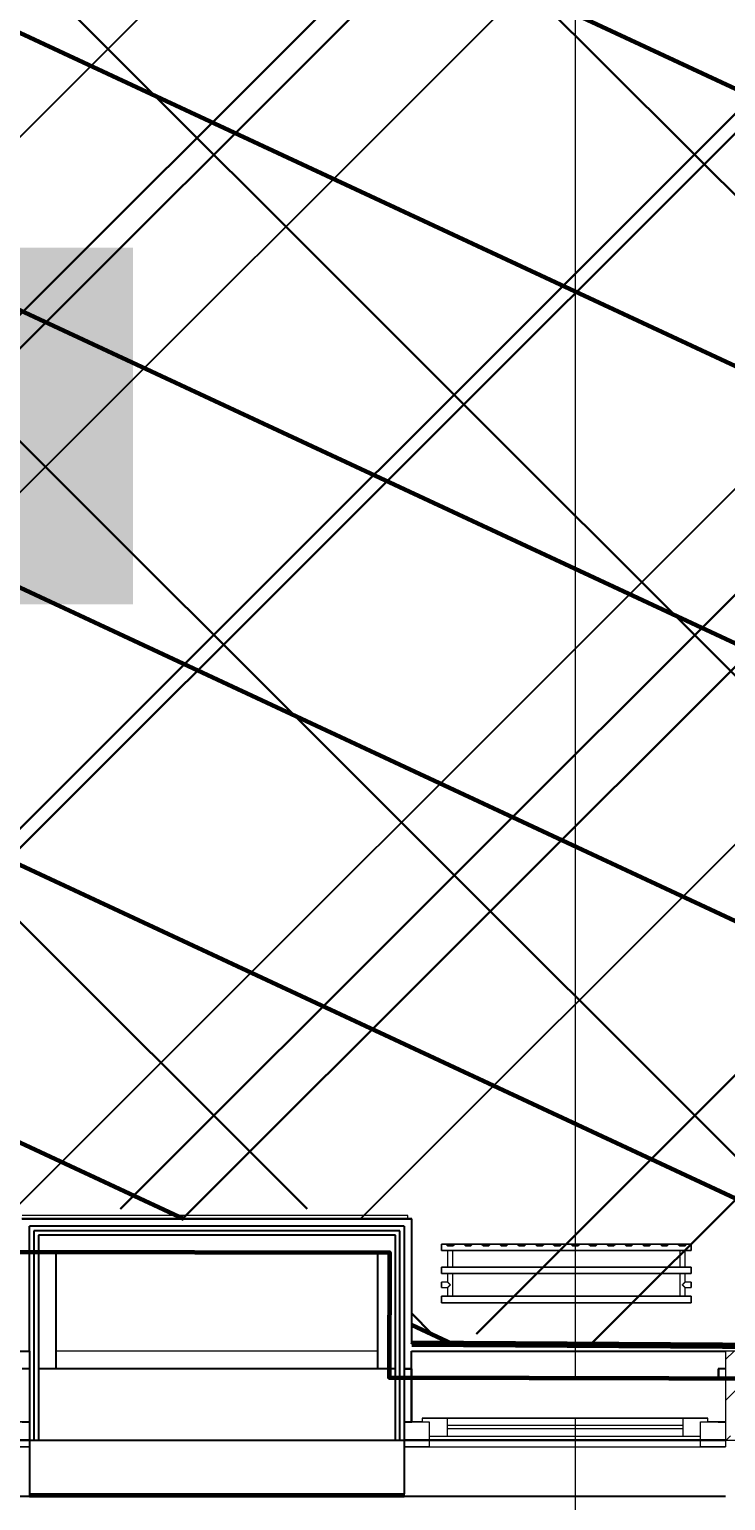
# Model space of a CAD drawing. Header units: millimetres. Extents: x -164500 to 426394, y -23753 to 102118.
# Drawn here: x 97145 to 99095, y -405 to 3719 of the extents above; entities that cross this region are included whole.
import ezdxf

# ---------------------------------------------------------------- set-up
doc = ezdxf.new("R2010")
doc.units = ezdxf.units.MM
for name, color, linetype, lineweight in [('0) шлифовка', 5, 'Continuous', 60), ('1.4) Плинтус ПЛ-4', 6, 'Continuous', 60), ('5.2) Л-1 Линолеум', 100, 'Continuous', 30), ('7.1) НЗ Стяжка на теплый пол', 160, 'Continuous', 30), ('7.7) Плинтус', 222, 'Continuous', 90), ('A-FLOR', 7, 'Continuous', 9), ('A-GLAZ', 7, 'Continuous', 9), ('A-GLAZ-1', 7, 'Continuous', 5), ('S-COLS-1', 7, 'Continuous', 5), ('Оси', 7, 'Continuous', 9)]:
    doc.layers.add(name, color=color, linetype=linetype, lineweight=lineweight)
doc.layers.add('2) защита вин плитк', color=6, linetype='Continuous')
doc.layers.add('3.2.1) Нал-ой пол 4 вып', color=3, linetype='Continuous')
doc.layers.add('M-EQPM-1', color=7, linetype='Continuous', lineweight=9, true_color=0xb2b2b2)
doc.styles.add('СПДС', font='ГОСТ тип А.ttf', dxfattribs={"width": 0.9})

# ---------------------------------------------------------------- blocks, each defined once
blk = doc.blocks.new('120_Окно_СКБ_2Ст_Фрамуга сверху - 120_Окно_СКБ_2Ст_2300х2500_h_ ДОО-19727959-Объем проектирования 1 этажа')
at = {"layer": 'A-GLAZ'}
for p, q in [((-1150, -127), (-1150, -57)), ((-1150, -57), (-1080, -57)), ((-1080, -57), (-1080, -127)), ((520, -127), (520, -57)), ((520, -57), (590, -57)), ((590, -57), (590, -127)), ((1080, -127), (1080, -57)), ((1080, -57), (1150, -57)), ((1150, -57), (1150, -127)), ((520, -87), (-1080, -87)), ((-1080, -87), (-1080, -127)), ((-1030, -137), (-1030, -87)), ((470, -137), (470, -87)), ((520, -127), (520, -87)), ((1080, -87), (590, -87)), ((590, -87), (590, -127)), ((640, -137), (640, -87)), ((1030, -137), (1030, -87)), ((1080, -127), (1080, -87)), ((-1080, -127), (-1150, -127)), ((-1080, -127), (-1100, -127)), ((-1100, -127), (-1100, -137)), ((-1100, -137), (540, -137)), ((540, -137), (-1100, -137)), ((590, -127), (520, -127)), ((540, -127), (520, -127)), ((540, -137), (540, -127)), ((590, -127), (570, -127)), ((570, -127), (570, -137)), ((570, -137), (1100, -137)), ((1100, -137), (570, -137)), ((1150, -127), (1080, -127)), ((1100, -127), (1080, -127)), ((1100, -137), (1100, -127))]:
    blk.add_line(p, q, dxfattribs=at)
at = {"layer": 'A-GLAZ-1'}
for p, q in [((1150, -57), (-1150, -57)), ((-1080, -57), (1080, -57)), ((-1030, -107), (470, -107)), ((470, -117), (-1030, -117)), ((640, -107), (1030, -107)), ((1030, -117), (640, -117)), ((-1130, -127), (-1100, -127)), ((540, -127), (570, -127)), ((540, -127), (570, -127)), ((1100, -127), (1130, -127))]:
    blk.add_line(p, q, dxfattribs=at)
blk = doc.blocks.new('120_Окно_СКБ_1Ст - 120_Окно_СКБ_1Ст 900х2500_h_ с форточкой-22876038-Объем проектирования 1 этажа')
at = {"layer": 'A-GLAZ'}
for p, q in [((-450, -127), (-450, -57)), ((-450, -57), (-380, -57)), ((-380, -57), (-380, -127)), ((380, -127), (380, -57)), ((380, -57), (450, -57)), ((450, -57), (450, -127)), ((380, -87), (-380, -87)), ((-380, -87), (-380, -127)), ((-330, -137), (-330, -87)), ((330, -137), (330, -87)), ((380, -127), (380, -87)), ((-380, -127), (-450, -127)), ((-380, -127), (-400, -127)), ((-400, -127), (-400, -137)), ((-400, -137), (400, -137)), ((400, -137), (-400, -137)), ((450, -127), (380, -127)), ((400, -127), (380, -127)), ((400, -137), (400, -127))]:
    blk.add_line(p, q, dxfattribs=at)
at = {"layer": 'A-GLAZ-1'}
for p, q in [((450, -57), (-450, -57)), ((-330, -107), (330, -107)), ((330, -117), (-330, -117)), ((-430, -127), (-400, -127)), ((400, -127), (430, -127))]:
    blk.add_line(p, q, dxfattribs=at)
blk = doc.blocks.new('BSC_Колонна _Прямоугольная - 250х900-23282983-Объем проектирования 1 этажа')
at = {"layer": 'S-COLS-1'}
h = blk.add_hatch(dxfattribs=at)
h.set_pattern_fill('FP_91', color=256, style=0, pattern_type=2)
h.set_pattern_definition([(45, (-99480, -25), (-114.04925, 114.04925), []), (45, (-99365.95, -25), (-114.04925, 114.04925), [201.613, -40.323, 6.706, -33.617])])
h.paths.add_polyline_path([(450, -125), (450, 125), (-450, 125), (-450, -125)])
for p, q in [((450, 125), (-450, 125)), ((-450, 125), (-450, -125)), ((450, -125), (450, 125)), ((-450, -125), (450, -125))]:
    blk.add_line(p, q, dxfattribs=at)
blk = doc.blocks.new('radiator_prado_classic_z_tip_30_po exemplyaru - Classic Z Тип 30-300-V233-Объем проектирования 1 этажа')
at = {"layer": 'M-EQPM-1'}
for p, q in [((0, 228), (0, 210)), ((700, 228), (0, 228)), ((0, 210), (0, 228)), ((0, 228), (12.5, 228)), ((0, 210), (700, 210)), ((17.8, 210), (0, 210)), ((12.5, 228), (37.5, 228)), ((37.5, 228), (12.5, 228)), ((12.5, 228), (37.5, 228)), ((12.5, 228), (17.5, 223)), ((12.5, 228), (17.5, 223)), ((32.5, 223), (17.5, 223)), ((17.5, 223), (32.5, 223)), ((17.5, 210), (17.5, 164)), ((17.5, 210), (17.5, 164)), ((17.8, 210), (17.5, 210)), ((17.5, 210), (17.8, 210)), ((17.8, 210), (17.5, 210)), ((17.5, 210), (32.5, 210)), ((32.2, 210), (17.8, 210)), ((17.8, 210), (32.2, 210)), ((32.2, 210), (17.8, 210)), ((32.5, 210), (32.2, 210)), ((32.2, 210), (32.5, 210)), ((32.5, 210), (32.2, 210)), ((667.8, 210), (32.2, 210)), ((32.5, 223), (37.5, 228)), ((37.5, 228), (32.5, 223)), ((32.5, 164), (32.5, 210)), ((32.5, 164), (32.5, 210)), ((37.5, 228), (62.5, 228)), ((62.5, 228), (87.5, 228)), ((87.5, 228), (62.5, 228)), ((62.5, 228), (87.5, 228)), ((62.5, 228), (67.5, 223)), ((62.5, 228), (67.5, 223)), ((82.5, 223), (67.5, 223)), ((67.5, 223), (82.5, 223)), ((82.5, 223), (87.5, 228)), ((87.5, 228), (82.5, 223)), ((87.5, 228), (112.5, 228)), ((112.5, 228), (137.5, 228)), ((137.5, 228), (112.5, 228)), ((112.5, 228), (137.5, 228)), ((112.5, 228), (117.5, 223)), ((112.5, 228), (117.5, 223)), ((132.5, 223), (117.5, 223)), ((117.5, 223), (132.5, 223)), ((132.5, 223), (137.5, 228)), ((137.5, 228), (132.5, 223)), ((137.5, 228), (162.5, 228)), ((162.5, 228), (187.5, 228)), ((187.5, 228), (162.5, 228)), ((162.5, 228), (187.5, 228)), ((162.5, 228), (167.5, 223)), ((162.5, 228), (167.5, 223)), ((182.5, 223), (167.5, 223)), ((167.5, 223), (182.5, 223)), ((182.5, 223), (187.5, 228)), ((187.5, 228), (182.5, 223)), ((187.5, 228), (212.4, 228)), ((212.5, 228), (237.5, 228)), ((237.5, 228), (212.5, 228)), ((212.5, 228), (237.5, 228)), ((212.5, 228), (217.5, 223)), ((212.5, 228), (217.5, 223)), ((232.5, 223), (217.5, 223)), ((217.5, 223), (232.5, 223)), ((232.5, 223), (237.5, 228)), ((237.5, 228), (232.5, 223)), ((237.5, 228), (262.5, 228)), ((262.5, 228), (287.5, 228)), ((287.5, 228), (262.5, 228)), ((262.5, 228), (287.5, 228)), ((262.5, 228), (267.5, 223)), ((262.5, 228), (267.5, 223)), ((282.5, 223), (267.5, 223)), ((267.5, 223), (282.5, 223)), ((282.5, 223), (287.5, 228)), ((287.5, 228), (282.5, 223)), ((287.5, 228), (312.5, 228)), ((312.5, 228), (337.5, 228)), ((337.5, 228), (312.5, 228)), ((312.5, 228), (337.5, 228)), ((312.5, 228), (317.5, 223)), ((312.5, 228), (317.5, 223)), ((332.5, 223), (317.5, 223)), ((317.5, 223), (332.5, 223)), ((332.5, 223), (337.5, 228)), ((337.5, 228), (332.5, 223)), ((337.5, 228), (362.5, 228)), ((362.5, 228), (387.5, 228)), ((387.5, 228), (362.5, 228)), ((362.5, 228), (387.5, 228)), ((362.5, 228), (367.5, 223)), ((362.5, 228), (367.5, 223)), ((382.5, 223), (367.5, 223)), ((367.5, 223), (382.5, 223)), ((382.5, 223), (387.5, 228)), ((387.5, 228), (382.5, 223)), ((387.5, 228), (412.5, 228)), ((412.5, 228), (437.5, 228)), ((437.5, 228), (412.5, 228)), ((412.5, 228), (437.5, 228)), ((412.5, 228), (417.5, 223)), ((412.5, 228), (417.5, 223)), ((432.5, 223), (417.5, 223)), ((417.5, 223), (432.5, 223)), ((432.5, 223), (437.5, 228)), ((437.5, 228), (432.5, 223)), ((437.5, 228), (462.5, 228)), ((462.5, 228), (487.5, 228)), ((487.5, 228), (462.5, 228)), ((462.5, 228), (487.5, 228)), ((462.5, 228), (467.5, 223)), ((462.5, 228), (467.5, 223)), ((482.5, 223), (467.5, 223)), ((467.5, 223), (482.5, 223)), ((482.5, 223), (487.5, 228)), ((487.5, 228), (482.5, 223)), ((487.5, 228), (512.5, 228)), ((512.5, 228), (537.5, 228)), ((537.5, 228), (512.5, 228)), ((512.5, 228), (537.5, 228)), ((512.5, 228), (517.5, 223)), ((512.5, 228), (517.5, 223)), ((532.5, 223), (517.5, 223)), ((517.5, 223), (532.5, 223)), ((532.5, 223), (537.5, 228)), ((537.5, 228), (532.5, 223)), ((537.5, 228), (562.5, 228)), ((562.5, 228), (587.5, 228)), ((587.5, 228), (562.5, 228)), ((562.5, 228), (587.5, 228)), ((562.5, 228), (567.5, 223)), ((562.5, 228), (567.5, 223)), ((582.5, 223), (567.5, 223)), ((567.5, 223), (582.5, 223)), ((582.5, 223), (587.5, 228)), ((587.5, 228), (582.5, 223)), ((587.5, 228), (612.5, 228)), ((612.5, 228), (637.5, 228)), ((637.5, 228), (612.5, 228)), ((612.5, 228), (637.5, 228)), ((612.5, 228), (617.5, 223)), ((612.5, 228), (617.5, 223)), ((632.5, 223), (617.5, 223)), ((617.5, 223), (632.5, 223)), ((632.5, 223), (637.5, 228)), ((637.5, 228), (632.5, 223)), ((637.5, 228), (662.5, 228)), ((662.5, 228), (687.5, 228)), ((687.5, 228), (662.5, 228)), ((662.5, 228), (687.5, 228)), ((662.5, 228), (667.5, 223)), ((662.5, 228), (667.5, 223)), ((682.5, 223), (667.5, 223)), ((667.5, 223), (682.5, 223)), ((667.5, 210), (667.5, 164)), ((667.5, 210), (667.5, 164)), ((667.8, 210), (667.5, 210)), ((667.5, 210), (682.5, 210)), ((667.8, 210), (667.5, 210)), ((667.5, 210), (667.8, 210)), ((682.2, 210), (667.8, 210)), ((682.2, 210), (667.8, 210)), ((667.8, 210), (682.2, 210)), ((682.5, 210), (682.2, 210)), ((682.5, 210), (682.2, 210)), ((682.2, 210), (682.5, 210)), ((700, 210), (682.2, 210)), ((682.5, 223), (687.5, 228)), ((687.5, 228), (682.5, 223)), ((682.5, 164), (682.5, 210)), ((682.5, 164), (682.5, 210)), ((687.5, 228), (700, 228)), ((700, 210), (700, 228)), ((700, 228), (700, 210)), ((700, 164), (0, 164)), ((0, 164), (0, 146)), ((0, 146), (0, 164)), ((0, 164), (17.8, 164)), ((0, 146), (700, 146)), ((18.5, 146), (0, 146)), ((17.8, 164), (17.5, 164)), ((17.5, 164), (17.8, 164)), ((17.8, 164), (17.5, 164)), ((17.5, 164), (32.5, 164)), ((17.5, 146), (17.5, 121.5)), ((17.5, 146), (17.5, 121.5)), ((17.5, 146), (18.5, 146)), ((18.5, 146), (17.5, 146)), ((17.5, 146), (18.5, 146)), ((32.5, 146), (17.5, 146)), ((19.7, 164), (17.8, 164)), ((17.8, 164), (32.2, 164)), ((32.2, 164), (17.8, 164)), ((18.5, 146), (19.7, 146)), ((32.2, 146), (18.5, 146)), ((18.5, 146), (32.2, 146)), ((23.1, 164), (19.7, 164)), ((19.7, 146), (23.1, 146)), ((32.2, 164), (23.1, 164)), ((23.1, 146), (32.2, 146)), ((32.5, 164), (32.2, 164)), ((32.2, 164), (32.5, 164)), ((32.5, 164), (32.2, 164)), ((32.2, 164), (667.8, 164)), ((32.2, 146), (32.5, 146)), ((32.5, 146), (32.2, 146)), ((32.2, 146), (32.5, 146)), ((667.8, 146), (32.2, 146)), ((32.5, 82), (32.5, 146)), ((32.5, 82), (32.5, 146)), ((667.8, 164), (667.5, 164)), ((667.5, 164), (682.5, 164)), ((667.8, 164), (667.5, 164)), ((667.5, 164), (667.8, 164)), ((667.5, 146), (667.5, 82)), ((667.5, 146), (667.5, 82)), ((667.5, 146), (667.8, 146)), ((682.5, 146), (667.5, 146)), ((667.5, 146), (667.8, 146)), ((667.8, 146), (667.5, 146)), ((682.2, 164), (667.8, 164)), ((682.2, 164), (667.8, 164)), ((667.8, 164), (682.2, 164)), ((667.8, 146), (681.5, 146)), ((667.8, 146), (681.5, 146)), ((681.5, 146), (667.8, 146)), ((681.5, 146), (682.5, 146)), ((681.5, 146), (682.5, 146)), ((682.5, 146), (681.5, 146)), ((700, 146), (681.5, 146)), ((682.5, 164), (682.2, 164)), ((682.5, 164), (682.2, 164)), ((682.2, 164), (682.5, 164)), ((682.2, 164), (700, 164)), ((682.5, 121.5), (682.5, 146)), ((682.5, 121.5), (682.5, 146)), ((700, 146), (700, 164)), ((700, 164), (700, 146)), ((17.5, 121.5), (0, 121.5)), ((17.5, 121.5), (0, 121.5)), ((0, 121.5), (0, 120.5)), ((0, 106.5), (0, 121.5)), ((0, 120.5), (0, 107.5)), ((0, 120.5), (0, 119.3)), ((0, 114), (0, 120.5)), ((0, 120.5), (0, 120.5)), ((0, 119.3), (0, 117.8)), ((0, 117.8), (0, 114)), ((0, 114), (0, 110.3)), ((0, 107.5), (0, 114)), ((0, 110.3), (0, 108.7)), ((0, 108.7), (0, 107.5)), ((0, 107.5), (0, 106.5)), ((0, 107.5), (0, 107.5)), ((0, 106.5), (17.5, 106.5)), ((0, 106.5), (17.5, 106.5)), ((17.5, 106.5), (17.5, 82)), ((17.5, 106.5), (17.5, 82)), ((700, 121.5), (682.5, 121.5)), ((700, 121.5), (682.5, 121.5)), ((682.5, 82), (682.5, 106.5)), ((682.5, 106.5), (700, 106.5)), ((682.5, 82), (682.5, 106.5)), ((682.5, 106.5), (700, 106.5)), ((700, 121.5), (700, 106.5)), ((700, 120.5), (700, 121.5)), ((700, 121.5), (700, 120.5)), ((700, 120.5), (700, 121.5)), ((700, 107.5), (700, 120.5)), ((700, 120.5), (700, 107.5)), ((700, 107.5), (700, 120.5)), ((700, 106.5), (700, 107.5)), ((700, 107.5), (700, 106.5)), ((700, 106.5), (700, 107.5)), ((700, 82), (0, 82)), ((0, 82), (0, 64)), ((0, 64), (0, 82)), ((0, 82), (18.5, 82)), ((700, 64), (0, 64)), ((0, 64), (700, 64)), ((18.5, 82), (17.5, 82)), ((17.5, 82), (18.5, 82)), ((18.5, 82), (17.5, 82)), ((17.5, 82), (32.5, 82)), ((19.7, 82), (18.5, 82)), ((18.5, 82), (32.2, 82)), ((32.2, 82), (18.5, 82)), ((32.2, 82), (19.7, 82)), ((32.5, 82), (32.2, 82)), ((32.2, 82), (32.5, 82)), ((32.5, 82), (32.2, 82)), ((32.2, 82), (667.8, 82)), ((667.8, 82), (667.5, 82)), ((667.5, 82), (682.5, 82)), ((667.8, 82), (667.5, 82)), ((667.5, 82), (667.8, 82)), ((681.5, 82), (667.8, 82)), ((681.5, 82), (667.8, 82)), ((667.8, 82), (681.5, 82)), ((682.5, 82), (681.5, 82)), ((682.5, 82), (681.5, 82)), ((681.5, 82), (682.5, 82)), ((681.5, 82), (700, 82)), ((700, 64), (700, 82)), ((700, 82), (700, 64))]:
    blk.add_line(p, q, dxfattribs=at)
for points, knots in [([(18.5, 120.5), (18.4, 120.6), (18.3, 120.7), (18.1, 120.9), (17.9, 121.1), (17.8, 121.2), (17.7, 121.3), (17.5, 121.5), (17.5, 121.5), (17.5, 121.5)], [0.7142857, 0.7142857, 0.7142857, 0.7142857, 0.75, 0.7857143, 0.8214286, 0.8571429, 0.8928571, 0.9285714, 1, 1, 1, 1]), ([(17.5, 121.5), (17.5, 121.5), (17.5, 121.5), (17.7, 121.3), (17.8, 121.2), (17.9, 121.1), (18.1, 120.9), (18.3, 120.7), (18.4, 120.6), (18.5, 120.5)], [0, 0, 0, 0, 0.0714286, 0.1071429, 0.1428571, 0.1785714, 0.2142857, 0.25, 0.2857143, 0.2857143, 0.2857143, 0.2857143]), ([(17.5, 121.5), (17.5, 121.5), (17.5, 121.5), (17.7, 121.3), (17.8, 121.2), (17.9, 121.1), (18.1, 120.9), (18.3, 120.7), (18.4, 120.6), (18.5, 120.5)], [0, 0, 0, 0, 0.0714286, 0.1071429, 0.1428571, 0.1785714, 0.2142857, 0.25, 0.2857143, 0.2857143, 0.2857143, 0.2857143]), ([(25, 114), (24.5, 114.5), (23.6, 115.4), (22.4, 116.6), (21.6, 117.4), (21.1, 117.9), (20.8, 118.2), (20.5, 118.5), (20.2, 118.8), (19.8, 119.1), (19.6, 119.4), (19.3, 119.7), (19, 120), (18.7, 120.3), (18.5, 120.5), (18.3, 120.7), (18.1, 120.9), (17.9, 121.1), (17.8, 121.2), (17.7, 121.3), (17.5, 121.5), (17.5, 121.5), (17.5, 121.5)], [0, 0, 0, 0, 0.142857, 0.285714, 0.357143, 0.392857, 0.428571, 0.464286, 0.5, 0.535714, 0.571429, 0.607143, 0.642857, 0.678571, 0.714286, 0.75, 0.785714, 0.821429, 0.857143, 0.892857, 0.928571, 1, 1, 1, 1]), ([(17.5, 106.5), (17.5, 106.5), (17.5, 106.5), (17.7, 106.7), (17.8, 106.8), (17.9, 106.9), (18.1, 107.1), (18.3, 107.3), (18.5, 107.5), (18.7, 107.7), (19, 108), (19.3, 108.3), (19.6, 108.6), (19.8, 108.9), (20.3, 109.3), (20.7, 109.7), (21.1, 110.1), (21.6, 110.6), (22.4, 111.4), (23.6, 112.6), (24.5, 113.5), (25, 114)], [0, 0, 0, 0, 0.071429, 0.107143, 0.142857, 0.178571, 0.214286, 0.25, 0.285714, 0.321429, 0.357143, 0.392857, 0.428571, 0.464286, 0.5, 0.571429, 0.607143, 0.642857, 0.714286, 0.857143, 1, 1, 1, 1]), ([(17.5, 106.5), (17.5, 106.5), (17.5, 106.5), (17.7, 106.7), (17.8, 106.8), (17.9, 106.9), (18.1, 107.1), (18.3, 107.3), (18.4, 107.4), (18.5, 107.5)], [0, 0, 0, 0, 0.0714286, 0.1071429, 0.1428571, 0.1785714, 0.2142857, 0.25, 0.2857143, 0.2857143, 0.2857143, 0.2857143]), ([(18.5, 107.5), (18.4, 107.4), (18.3, 107.3), (18.1, 107.1), (17.9, 106.9), (17.8, 106.8), (17.7, 106.7), (17.5, 106.5), (17.5, 106.5), (17.5, 106.5)], [0.7142857, 0.7142857, 0.7142857, 0.7142857, 0.75, 0.7857143, 0.8214286, 0.8571429, 0.8928571, 0.9285714, 1, 1, 1, 1]), ([(18.5, 107.5), (18.4, 107.4), (18.3, 107.3), (18.1, 107.1), (17.9, 106.9), (17.8, 106.8), (17.7, 106.7), (17.5, 106.5), (17.5, 106.5), (17.5, 106.5)], [0.7142857, 0.7142857, 0.7142857, 0.7142857, 0.75, 0.7857143, 0.8214286, 0.8571429, 0.8928571, 0.9285714, 1, 1, 1, 1]), ([(22.1, 116.9), (21.9, 117.1), (21.6, 117.4), (21.1, 117.9), (20.8, 118.2), (20.5, 118.5), (20.2, 118.8), (19.9, 119.2), (19.7, 119.3), (19.6, 119.4)], [0.2857143, 0.2857143, 0.2857143, 0.2857143, 0.3571429, 0.3928571, 0.4285714, 0.4642857, 0.5, 0.5357143, 0.5714286, 0.5714286, 0.5714286, 0.5714286]), ([(19.6, 119.4), (19.7, 119.3), (19.9, 119.2), (20.3, 118.7), (20.7, 118.3), (21.1, 117.9), (21.6, 117.4), (21.9, 117.1), (22.1, 116.9)], [0.4285714, 0.4285714, 0.4285714, 0.4285714, 0.4642857, 0.5, 0.5714286, 0.6071429, 0.6428571, 0.7142857, 0.7142857, 0.7142857, 0.7142857]), ([(19.6, 119.4), (19.7, 119.3), (19.8, 119.1), (20.3, 118.7), (20.7, 118.3), (21.1, 117.9), (21.6, 117.4), (21.9, 117.1), (22.1, 116.9)], [0.4285714, 0.4285714, 0.4285714, 0.4285714, 0.4642857, 0.5, 0.5714286, 0.6071429, 0.6428571, 0.7142857, 0.7142857, 0.7142857, 0.7142857]), ([(22.1, 111.1), (21.9, 110.9), (21.6, 110.6), (21.1, 110.1), (20.8, 109.8), (20.5, 109.5), (20.2, 109.2), (19.9, 108.8), (19.7, 108.7), (19.6, 108.6)], [0.2857143, 0.2857143, 0.2857143, 0.2857143, 0.3571429, 0.3928571, 0.4285714, 0.4642857, 0.5, 0.5357143, 0.5714286, 0.5714286, 0.5714286, 0.5714286]), ([(22.1, 111.1), (21.9, 110.9), (21.6, 110.6), (21.1, 110.1), (20.8, 109.8), (20.5, 109.5), (20.2, 109.2), (19.8, 108.9), (19.7, 108.7), (19.6, 108.6)], [0.2857143, 0.2857143, 0.2857143, 0.2857143, 0.3571429, 0.3928571, 0.4285714, 0.4642857, 0.5, 0.5357143, 0.5714286, 0.5714286, 0.5714286, 0.5714286]), ([(19.6, 108.6), (19.7, 108.7), (19.9, 108.8), (20.3, 109.3), (20.6, 109.6), (20.8, 109.8)], [0.4285714, 0.4285714, 0.4285714, 0.4285714, 0.4642857, 0.5, 0.5714286, 0.5714286, 0.5714286, 0.5714286]), ([(20.8, 109.8), (20.9, 109.9), (21.1, 110.1), (21.6, 110.6), (21.9, 110.9), (22.1, 111.1)], [0.5714286, 0.5714286, 0.5714286, 0.5714286, 0.6071429, 0.6428571, 0.7142857, 0.7142857, 0.7142857, 0.7142857]), ([(675, 114), (675.5, 114.5), (676.4, 115.4), (677.6, 116.6), (678.4, 117.4), (678.9, 117.9), (679.2, 118.2), (679.5, 118.5), (679.8, 118.8), (680.1, 119.2), (680.4, 119.4), (680.7, 119.7), (681, 120), (681.3, 120.3), (681.5, 120.5), (681.7, 120.7), (681.9, 120.9), (682.1, 121.1), (682.2, 121.2), (682.3, 121.3), (682.5, 121.5), (682.5, 121.5), (682.5, 121.5)], [0, 0, 0, 0, 0.142857, 0.285714, 0.357143, 0.392857, 0.428571, 0.464286, 0.5, 0.535714, 0.571429, 0.607143, 0.642857, 0.678571, 0.714286, 0.75, 0.785714, 0.821429, 0.857143, 0.892857, 0.928571, 1, 1, 1, 1]), ([(682.5, 106.5), (682.5, 106.5), (682.5, 106.5), (682.3, 106.7), (682.2, 106.8), (682.1, 106.9), (681.9, 107.1), (681.7, 107.3), (681.5, 107.5), (681.3, 107.7), (681, 108), (680.7, 108.3), (680.4, 108.6), (680.1, 108.8), (679.7, 109.3), (679.3, 109.7), (678.9, 110.1), (678.4, 110.6), (677.6, 111.4), (676.4, 112.6), (675.5, 113.5), (675, 114)], [0, 0, 0, 0, 0.071429, 0.107143, 0.142857, 0.178571, 0.214286, 0.25, 0.285714, 0.321429, 0.357143, 0.392857, 0.428571, 0.464286, 0.5, 0.571429, 0.607143, 0.642857, 0.714286, 0.857143, 1, 1, 1, 1]), ([(680.4, 119.4), (680.3, 119.3), (680.1, 119.2), (679.7, 118.7), (679.3, 118.3), (678.9, 117.9), (678.4, 117.4), (678.1, 117.1), (677.9, 116.9)], [0.4285714, 0.4285714, 0.4285714, 0.4285714, 0.4642857, 0.5, 0.5714286, 0.6071429, 0.6428571, 0.7142857, 0.7142857, 0.7142857, 0.7142857]), ([(680.4, 119.4), (680.3, 119.3), (680.1, 119.2), (679.7, 118.7), (679.3, 118.3), (678.9, 117.9), (678.4, 117.4), (678.1, 117.1), (677.9, 116.9)], [0.4285714, 0.4285714, 0.4285714, 0.4285714, 0.4642857, 0.5, 0.5714286, 0.6071429, 0.6428571, 0.7142857, 0.7142857, 0.7142857, 0.7142857]), ([(677.9, 116.9), (678.1, 117.1), (678.4, 117.4), (678.9, 117.9), (679.2, 118.2), (679.5, 118.5), (679.8, 118.8), (680.1, 119.2), (680.3, 119.3), (680.4, 119.4)], [0.2857143, 0.2857143, 0.2857143, 0.2857143, 0.3571429, 0.3928571, 0.4285714, 0.4642857, 0.5, 0.5357143, 0.5714286, 0.5714286, 0.5714286, 0.5714286]), ([(677.9, 111.1), (678.1, 110.9), (678.4, 110.6), (678.9, 110.1), (679.2, 109.8), (679.5, 109.5), (679.8, 109.2), (680.1, 108.8), (680.3, 108.7), (680.4, 108.6)], [0.2857143, 0.2857143, 0.2857143, 0.2857143, 0.3571429, 0.3928571, 0.4285714, 0.4642857, 0.5, 0.5357143, 0.5714286, 0.5714286, 0.5714286, 0.5714286]), ([(677.9, 111.1), (678.1, 110.9), (678.4, 110.6), (678.9, 110.1), (679.2, 109.8), (679.5, 109.5), (679.8, 109.2), (680.1, 108.8), (680.3, 108.7), (680.4, 108.6)], [0.2857143, 0.2857143, 0.2857143, 0.2857143, 0.3571429, 0.3928571, 0.4285714, 0.4642857, 0.5, 0.5357143, 0.5714286, 0.5714286, 0.5714286, 0.5714286]), ([(680.4, 108.6), (680.3, 108.7), (680.1, 108.8), (679.7, 109.3), (679.3, 109.7), (678.9, 110.1), (678.4, 110.6), (678.1, 110.9), (677.9, 111.1)], [0.4285714, 0.4285714, 0.4285714, 0.4285714, 0.4642857, 0.5, 0.5714286, 0.6071429, 0.6428571, 0.7142857, 0.7142857, 0.7142857, 0.7142857]), ([(682.5, 121.5), (682.5, 121.5), (682.5, 121.5), (682.3, 121.3), (682.2, 121.2), (682.1, 121.1), (681.9, 120.9), (681.7, 120.7), (681.6, 120.6), (681.5, 120.5)], [0, 0, 0, 0, 0.0714286, 0.1071429, 0.1428571, 0.1785714, 0.2142857, 0.25, 0.2857143, 0.2857143, 0.2857143, 0.2857143]), ([(682.5, 121.5), (682.5, 121.5), (682.5, 121.5), (682.3, 121.3), (682.2, 121.2), (682.1, 121.1), (681.9, 120.9), (681.7, 120.7), (681.6, 120.6), (681.5, 120.5)], [0, 0, 0, 0, 0.0714286, 0.1071429, 0.1428571, 0.1785714, 0.2142857, 0.25, 0.2857143, 0.2857143, 0.2857143, 0.2857143]), ([(681.5, 120.5), (681.6, 120.6), (681.7, 120.7), (681.9, 120.9), (682.1, 121.1), (682.2, 121.2), (682.3, 121.3), (682.5, 121.5), (682.5, 121.5), (682.5, 121.5)], [0.7142857, 0.7142857, 0.7142857, 0.7142857, 0.75, 0.7857143, 0.8214286, 0.8571429, 0.8928571, 0.9285714, 1, 1, 1, 1]), ([(681.5, 107.5), (681.6, 107.4), (681.7, 107.3), (681.9, 107.1), (682.1, 106.9), (682.2, 106.8), (682.3, 106.7), (682.5, 106.5), (682.5, 106.5), (682.5, 106.5)], [0.7142857, 0.7142857, 0.7142857, 0.7142857, 0.75, 0.7857143, 0.8214286, 0.8571429, 0.8928571, 0.9285714, 1, 1, 1, 1]), ([(681.5, 107.5), (681.6, 107.4), (681.7, 107.3), (681.9, 107.1), (682.1, 106.9), (682.2, 106.8), (682.3, 106.7), (682.5, 106.5), (682.5, 106.5), (682.5, 106.5)], [0.7142857, 0.7142857, 0.7142857, 0.7142857, 0.75, 0.7857143, 0.8214286, 0.8571429, 0.8928571, 0.9285714, 1, 1, 1, 1]), ([(682.5, 106.5), (682.5, 106.5), (682.5, 106.5), (682.3, 106.7), (682.2, 106.8), (682.1, 106.9), (681.9, 107.1), (681.7, 107.3), (681.6, 107.4), (681.5, 107.5)], [0, 0, 0, 0, 0.0714286, 0.1071429, 0.1428571, 0.1785714, 0.2142857, 0.25, 0.2857143, 0.2857143, 0.2857143, 0.2857143])]:
    blk.add_open_spline(points, degree=3, knots=knots, dxfattribs=at)
for points in [[(19.6, 119.4), (19.5, 119.5), (19.3, 119.7), (19, 120), (18.7, 120.3), (18.6, 120.4), (18.5, 120.5)], [(18.5, 120.5), (18.6, 120.4), (18.7, 120.3), (19, 120), (19.3, 119.7), (19.5, 119.5), (19.6, 119.4)], [(18.5, 120.5), (18.6, 120.4), (18.7, 120.3), (19, 120), (19.3, 119.7), (19.5, 119.5), (19.6, 119.4)], [(18.5, 107.5), (18.6, 107.6), (18.7, 107.7), (19, 108), (19.3, 108.3), (19.5, 108.5), (19.6, 108.6)], [(19.6, 108.6), (19.5, 108.5), (19.3, 108.3), (19, 108), (18.7, 107.7), (18.6, 107.6), (18.5, 107.5)], [(19.6, 108.6), (19.5, 108.5), (19.3, 108.3), (19, 108), (18.7, 107.7), (18.6, 107.6), (18.5, 107.5)], [(25, 114), (24.5, 114.5), (23.6, 115.4), (22.6, 116.4), (22.1, 116.9)], [(22.1, 116.9), (22.6, 116.4), (23.6, 115.4), (24.5, 114.5), (25, 114)], [(22.1, 116.9), (22.6, 116.4), (23.6, 115.4), (24.5, 114.5), (25, 114)], [(22.1, 111.1), (22.6, 111.6), (23.6, 112.6), (24.5, 113.5), (25, 114)], [(25, 114), (24.5, 113.5), (23.6, 112.6), (22.6, 111.6), (22.1, 111.1)], [(25, 114), (24.5, 113.5), (23.6, 112.6), (22.6, 111.6), (22.1, 111.1)], [(677.9, 116.9), (677.4, 116.4), (676.4, 115.4), (675.5, 114.5), (675, 114)], [(677.9, 116.9), (677.4, 116.4), (676.4, 115.4), (675.5, 114.5), (675, 114)], [(675, 114), (675.5, 114.5), (676.4, 115.4), (677.4, 116.4), (677.9, 116.9)], [(675, 114), (675.5, 113.5), (676.4, 112.6), (677.4, 111.6), (677.9, 111.1)], [(675, 114), (675.5, 113.5), (676.4, 112.6), (677.4, 111.6), (677.9, 111.1)], [(677.9, 111.1), (677.4, 111.6), (676.4, 112.6), (675.5, 113.5), (675, 114)], [(681.5, 120.5), (681.4, 120.4), (681.3, 120.3), (681, 120), (680.7, 119.7), (680.5, 119.5), (680.4, 119.4)], [(681.5, 120.5), (681.4, 120.4), (681.3, 120.3), (681, 120), (680.7, 119.7), (680.5, 119.5), (680.4, 119.4)], [(680.4, 119.4), (680.5, 119.5), (680.7, 119.7), (681, 120), (681.3, 120.3), (681.4, 120.4), (681.5, 120.5)], [(680.4, 108.6), (680.5, 108.5), (680.7, 108.3), (681, 108), (681.3, 107.7), (681.4, 107.6), (681.5, 107.5)], [(680.4, 108.6), (680.5, 108.5), (680.7, 108.3), (681, 108), (681.3, 107.7), (681.4, 107.6), (681.5, 107.5)], [(681.5, 107.5), (681.4, 107.6), (681.3, 107.7), (681, 108), (680.7, 108.3), (680.5, 108.5), (680.4, 108.6)]]:
    blk.add_open_spline(points, degree=3, dxfattribs=at)

msp = doc.modelspace()

# ---------------------------------------------------------------- hatches: boundary and pattern name
at = {"layer": '0) шлифовка', "true_color": 0x2776bb}
h = msp.add_hatch(dxfattribs=at)
h.set_pattern_fill('ANSI31', color=152, scale=222, angle=110)
h.paths.add_polyline_path([(101581.806, 4920.032), (94201.827, 4937.356), (94205.207, 6377.352), (92115.702, 6382.257), (92115.702, 5018.938), (92094.702, 4994.707), (92094.702, 4958.938), (92063.872, 4958.938), (92060.867, 3678.938), (92094.702, 3678.938), (92094.702, 3633.938), (92102.702, 3633.938), (92102.702, 3618.938), (92115.702, 3618.938), (92115.702, 388.938), (92510.702, 388.938), (92510.702, 34.938), (92794.702, 34.938), (93694.702, 34.938), (94844.702, 34.938), (97060.327, 34.938), (97060.932, 292.631), (97123.702, 292.484), (97123.702, 384.938), (98215.702, 384.938), (98215.702, 34.938), (99094.702, 34.938), (99994.702, 34.938), (100894.702, 34.938), (101550.339, 34.938), (101550.918, 281.592), (101570.918, 281.545)])
at = {"layer": '2) защита вин плитк'}
h = msp.add_hatch(dxfattribs=at)
h.set_pattern_fill('ANSI31', color=256, scale=222)
h.paths.add_polyline_path([(101581.806, 4920.032), (94201.827, 4937.356), (94205.207, 6377.352), (92115.702, 6382.257), (92115.702, 5018.938), (92094.702, 4994.707), (92094.702, 4958.938), (92063.872, 4958.938), (92060.867, 3678.938), (92094.702, 3678.938), (92094.702, 3633.938), (92102.702, 3633.938), (92102.702, 3618.938), (92115.702, 3618.938), (92115.702, 388.938), (92510.702, 388.938), (92510.702, 34.938), (92794.702, 34.938), (93694.702, 34.938), (94844.702, 34.938), (97060.327, 34.938), (97060.932, 292.631), (97123.702, 292.484), (97123.702, 384.938), (98215.702, 384.938), (98215.702, 34.938), (99094.702, 34.938), (99994.702, 34.938), (100894.702, 34.938), (101550.339, 34.938), (101550.918, 281.592), (101570.918, 281.545)])
at = {"layer": '3.2.1) Нал-ой пол 4 вып'}
h = msp.add_hatch(dxfattribs=at)
h.set_pattern_fill('ANSI31', color=256, scale=300)
h.paths.add_polyline_path([(101581.806, 4947.868), (94201.827, 4965.192), (94205.207, 6405.188), (92115.702, 6410.093), (92115.702, 5046.774), (92094.702, 5022.543), (92094.702, 4986.774), (92063.872, 4986.774), (92060.867, 3706.774), (92094.702, 3706.774), (92094.702, 3661.774), (92102.702, 3661.774), (92102.702, 3646.774), (92115.702, 3646.774), (92115.702, 416.774), (92510.702, 416.774), (92510.702, 62.774), (92794.702, 62.774), (93694.702, 62.774), (94844.702, 62.774), (97060.327, 62.774), (97060.932, 320.468), (97123.702, 320.32), (97123.702, 412.774), (98215.702, 412.774), (98215.702, 62.774), (99094.702, 62.774), (99994.702, 62.774), (100894.702, 62.774), (101550.339, 62.774), (101550.918, 309.428), (101570.918, 309.381)])
at = {"layer": '5.2) Л-1 Линолеум'}
h = msp.add_hatch(dxfattribs=at)
h.set_pattern_fill('ANSI37', color=256, scale=300)
h.paths.add_polyline_path([(101581.806, 4947.868), (94201.827, 4965.192), (94205.207, 6405.188), (92115.702, 6410.093), (92115.702, 5046.774), (92094.702, 5022.543), (92094.702, 4986.774), (92063.872, 4986.774), (92060.867, 3706.774), (92094.702, 3706.774), (92094.702, 3661.774), (92102.702, 3661.774), (92102.702, 3646.774), (92115.702, 3646.774), (92115.702, 416.774), (92510.702, 416.774), (92510.702, 62.774), (92794.702, 62.774), (93694.702, 62.774), (94844.702, 62.774), (97060.327, 62.774), (97060.932, 320.468), (97123.702, 320.32), (97123.702, 412.774), (98215.702, 412.774), (98215.702, 62.774), (99094.702, 62.774), (99994.702, 62.774), (100894.702, 62.774), (101550.339, 62.774), (101550.918, 309.428), (101570.918, 309.381)])
at = {"layer": '7.1) НЗ Стяжка на теплый пол'}
h = msp.add_hatch(dxfattribs=at)
h.set_pattern_fill('ANSI31', color=256, scale=333)
h.paths.add_polyline_path([(101581.806, 4920.032), (94201.827, 4937.356), (94205.207, 6377.352), (92115.702, 6382.257), (92115.702, 5018.938), (92094.702, 4994.707), (92094.702, 4958.938), (92063.872, 4958.938), (92060.867, 3678.938), (92094.702, 3678.938), (92094.702, 3633.938), (92102.702, 3633.938), (92102.702, 3618.938), (92115.702, 3618.938), (92115.702, 388.938), (92510.702, 388.938), (92510.702, 34.938), (92794.702, 34.938), (93694.702, 34.938), (94844.702, 34.938), (97060.327, 34.938), (97060.932, 292.631), (97123.702, 292.484), (97123.702, 384.938), (98215.702, 384.938), (98215.702, 34.938), (99094.702, 34.938), (99994.702, 34.938), (100894.702, 34.938), (101550.339, 34.938), (101550.918, 281.592), (101570.918, 281.545)])

# ---------------------------------------------------------------- linework, layer by layer
for p, q in [((98215.702, 384.938), (97123.702, 384.938)), ((98214.702, 383.938), (97124.702, 383.938)), ((98214.702, 383.938), (98214.702, 34.938)), ((98215.702, 34.938), (98215.702, 384.938)), ((98194.702, 363.938), (97144.702, 363.938)), ((97144.702, 13.938), (97144.702, 363.938)), ((97157.202, 351.438), (97157.202, -236.062)), ((98182.202, 351.438), (97157.202, 351.438)), ((97169.702, 338.938), (97169.702, -236.062)), ((98169.702, 338.938), (97169.702, 338.938)), ((98169.702, -236.062), (98169.702, 338.938)), ((98182.202, -236.062), (98182.202, 351.438)), ((98194.702, 363.938), (98194.702, -386.062)), ((97219.702, -36.062), (97219.702, 288.938)), ((97219.702, 288.938), (98119.702, 288.938)), ((98119.702, 288.938), (98119.702, -36.062)), ((94594.702, 13.938), (97144.702, 13.938)), ((97144.702, 13.938), (97144.702, -386.062)), ((97219.702, 13.938), (97221.645, 13.938)), ((98214.702, 33.938), (98214.702, 34.938)), ((98214.702, 34.938), (98215.702, 34.938)), ((98214.702, 13.938), (99094.702, 13.938)), ((98214.702, -184.062), (98214.702, 13.938)), ((98215.702, 34.938), (99094.702, 34.938)), ((97144.702, -36.062), (97124.702, -36.062)), ((98169.702, -36.062), (97169.702, -36.062)), ((98194.702, -36.062), (98214.702, -36.062)), ((98214.702, -36.062), (98194.702, -36.062)), ((98214.702, -36.062), (98194.702, -36.062)), ((98215.702, -36.062), (98214.702, -36.062)), ((98215.702, -36.062), (98214.702, -36.062)), ((98215.702, -184.062), (98215.702, -36.062)), ((99074.702, -36.062), (99073.702, -36.062)), ((99073.702, -36.062), (99073.702, -62.094)), ((99074.702, -36.062), (99073.702, -36.062)), ((99094.702, -36.062), (99074.702, -36.062)), ((99074.702, -36.062), (99074.702, -62.097)), ((99094.702, -36.062), (99074.702, -36.062)), ((97124.702, -184.062), (97144.702, -184.062)), ((98194.702, -184.062), (98214.702, -184.062)), ((98194.702, -184.062), (98214.702, -184.062)), ((98214.702, -184.062), (98215.702, -184.062)), ((98214.702, -184.062), (98215.702, -184.062)), ((99073.702, -184.062), (99074.702, -184.062)), ((99073.702, -184.062), (99074.702, -184.062)), ((99074.702, -184.062), (99094.702, -184.062)), ((99074.702, -184.062), (99094.702, -184.062)), ((94594.702, -236.062), (99094.702, -236.062)), ((97144.702, -236.062), (94844.702, -236.062)), ((97169.702, -236.062), (98169.702, -236.062)), ((99094.702, -236.062), (98194.702, -236.062)), ((97144.702, -394.062), (94844.702, -394.062)), ((97144.702, -386.062), (97144.702, -394.062)), ((97144.702, -386.062), (98194.702, -386.062)), ((97144.702, -389.062), (98194.702, -389.062)), ((97144.702, -394.062), (98194.702, -394.062)), ((98194.702, -394.062), (98194.702, -386.062)), ((99094.702, -394.062), (98194.702, -394.062))]:
    msp.add_line(p, q)
at = {"flags": 128}
msp.add_lwpolyline([(92443.123, -46.53), (97060.11, -57.368), (97060.932, 292.631), (98152.929, 290.068), (98152.107, -59.931), (101550.098, -67.907), (101550.918, 281.592), (101570.918, 281.545), (101581.806, 4920.032), (94201.827, 4937.356), (94205.207, 6377.352), (92067.213, 6382.371), (92052.945, 304.387), (92443.944, 303.469)], close=True, dxfattribs=at)
at = {"layer": '1.4) Плинтус ПЛ-4', "flags": 128}
msp.add_lwpolyline([(93673.702, -49.418), (97060.11, -57.368), (97060.932, 292.631), (98152.929, 290.068), (98152.107, -59.931), (100894.702, -66.369)], dxfattribs=at)
at = {"layer": '7.7) Плинтус'}
msp.add_lwpolyline([(98215.702, 34.938), (101550.29, 13.938)], dxfattribs=at)
at = {"layer": 'A-FLOR'}
for p, q in [((98204.702, 393.938), (97124.702, 393.938)), ((98204.702, 383.938), (98204.702, 393.938)), ((98119.702, 13.938), (97221.645, 13.938)), ((101634.702, 33.938), (98214.702, 33.938))]:
    msp.add_line(p, q, dxfattribs=at)
at = {"layer": 'Оси'}
for points in [[(98674.702, -61.158), (98674.702, 2957.679), (98674.702, 16779.035), (98674.702, 21779.035)], [(98674.702, -2042.321), (98674.702, -174.062)]]:
    msp.add_lwpolyline(points, dxfattribs=at)

# ---------------------------------------------------------------- block references
msp.add_blockref('BSC_Колонна _Прямоугольная - 250х900-23282983-Объем проектирования 1 этажа', (99544.702, -111.062))
at = {"color": 3, "rotation": 180}
for name, p in [('120_Окно_СКБ_2Ст_Фрамуга сверху - 120_Окно_СКБ_2Ст_2300х2500_h_ ДОО-19727959-Объем проектирования 1 этажа', (95994.702, -311.062)), ('120_Окно_СКБ_1Ст - 120_Окно_СКБ_1Ст 900х2500_h_ с форточкой-22876038-Объем проектирования 1 этажа', (98644.702, -311.062))]:
    msp.add_blockref(name, p, dxfattribs=at)
at = {"layer": 'M-EQPM-1'}
msp.add_blockref('radiator_prado_classic_z_tip_30_po exemplyaru - Classic Z Тип 30-300-V233-Объем проектирования 1 этажа', (98298.695, 85.638), dxfattribs=at)

# ---------------------------------------------------------------- texts
at = {"insert": (95972.831, 2857.281), "char_height": 500, "width": 1212.1515, "attachment_point": 1, "style": 'СПДС', "bg_fill": 1, "box_fill_scale": 1.5, "bg_fill_color": 7, "bg_fill_true_color": 16777215, "bg_fill_transparency": 0}
msp.add_mtext('1.67', dxfattribs=at)

doc.saveas('drawing.dxf')
